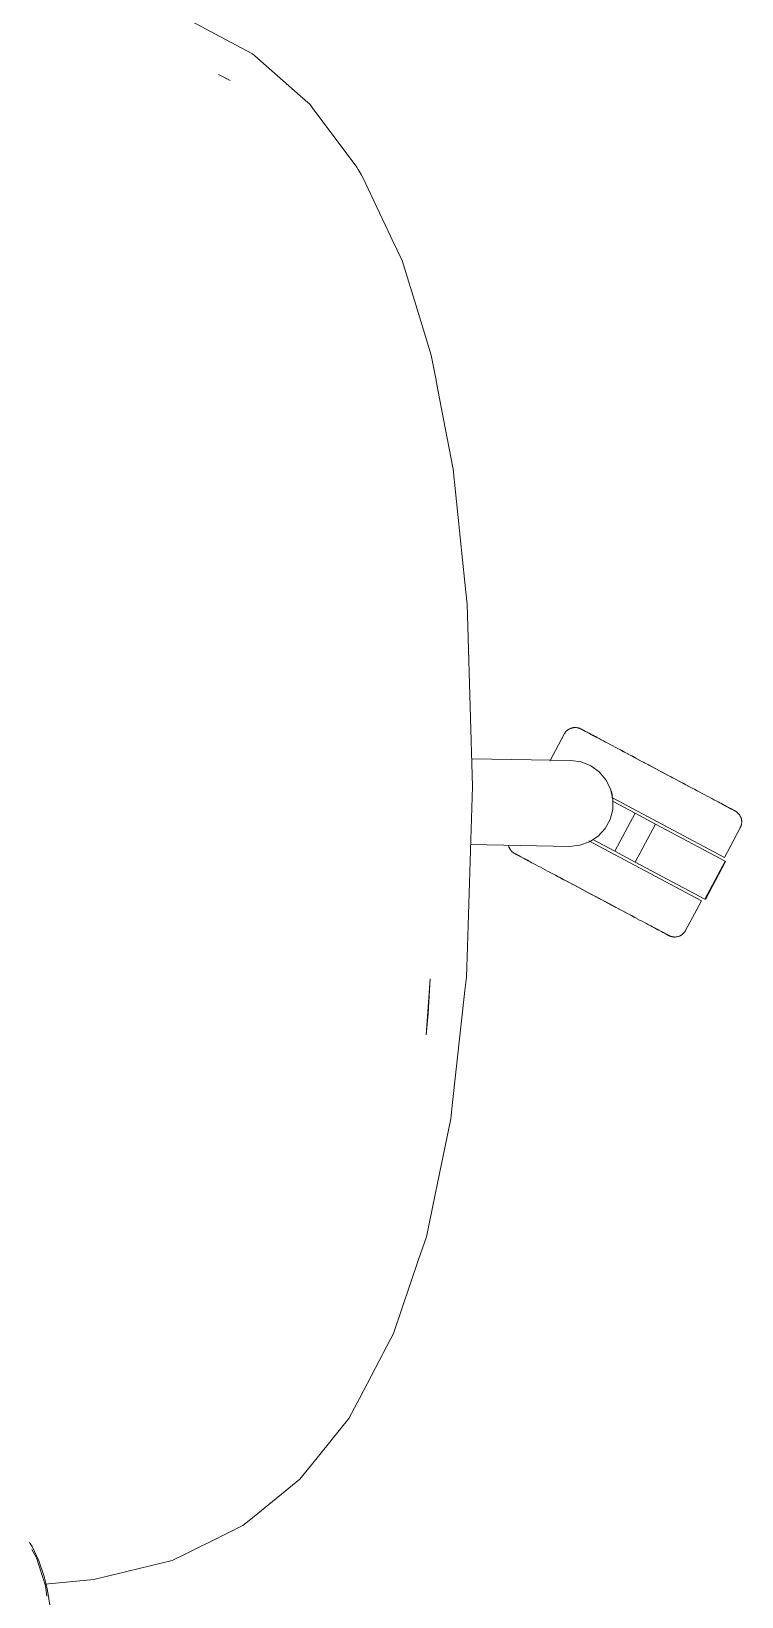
# Model space of a CAD drawing. Header units: millimetres. Extents: x 79795 to 317870, y -36033 to 97293.
# Drawn here: x 200686 to 200917, y 30466 to 30977 of the extents above; entities that cross this region are included whole.
import ezdxf

# ---------------------------------------------------------------- set-up
doc = ezdxf.new("R2010")
doc.units = ezdxf.units.MM
doc.header["$MEASUREMENT"] = 0
doc.layers.add('G-IMPT', color=8, linetype='CONTINUOUS', lineweight=9)
doc.layers.add('I-FURN', color=8, linetype='CONTINUOUS', lineweight=9)

msp = doc.modelspace()

# ---------------------------------------------------------------- linework, layer by layer
at = {"layer": 'G-IMPT'}
for p, q in [((200736.31, 30980.95), (200747.54, 30974.93)), ((200747.54, 30974.93), (200757.98, 30969.35)), ((200758.65, 30968.76), (200757.98, 30969.35)), ((200773.43, 30955.75), (200758.65, 30968.76)), ((200748.38, 30961.92), (200746.79, 30962.7)), ((200750.68, 30960.74), (200746.79, 30962.7)), ((200750.68, 30960.74), (200748.38, 30961.92)), ((200773.43, 30955.75), (200776.69, 30952.88)), ((200777.41, 30951.91), (200776.69, 30952.88)), ((200791.98, 30932.41), (200777.41, 30951.91)), ((200791.98, 30932.41), (200792.44, 30931.64)), ((200792.44, 30931.64), (200793.39, 30930.06)), ((200793.81, 30929.35), (200793.39, 30930.06)), ((200793.81, 30929.35), (200803.07, 30909.71)), ((200803.07, 30909.71), (200803.51, 30908.79)), ((200806.7, 30902.03), (200803.51, 30908.79)), ((200806.7, 30902.03), (200812.02, 30884.76)), ((200812.02, 30884.76), (200816.21, 30871.15)), ((200816.21, 30871.15), (200817.67, 30863.55)), ((200818.37, 30859.88), (200817.67, 30863.55)), ((200818.37, 30859.88), (200823.24, 30834.51)), ((200823.33, 30834.04), (200823.24, 30834.51)), ((200823.33, 30834.04), (200827.15, 30797.05)), ((200827.15, 30797.05), (200827.88, 30789.98)), ((200828.11, 30782.73), (200827.88, 30789.98)), ((200829.72, 30730.56), (200828.11, 30782.73)), ((200828.02, 30678.38), (200829.72, 30730.56)), ((200828.02, 30678.38), (200827.7, 30668.44)), ((200815.82, 30667.9), (200814.57, 30649.62)), ((200815.82, 30667.9), (200815.18, 30656.57)), ((200827.21, 30664.07), (200823.09, 30626.62)), ((200827.21, 30664.07), (200827.7, 30668.44)), ((200814.57, 30649.62), (200815.18, 30656.57)), ((200822.6, 30622.2), (200823.09, 30626.62)), ((200818.25, 30601.26), (200822.6, 30622.2)), ((200817.49, 30597.58), (200814.62, 30583.76)), ((200818.25, 30601.26), (200817.49, 30597.58)), ((200812.1, 30576.32), (200814.62, 30583.76)), ((200812.1, 30576.32), (200803.95, 30552.23)), ((200803.07, 30550.57), (200803.95, 30552.23)), ((200792.78, 30531.06), (200803.07, 30550.57)), ((200792.78, 30531.06), (200792.05, 30529.69)), ((200789.34, 30524.56), (200792.05, 30529.69)), ((200789.34, 30524.56), (200777.14, 30509.42)), ((200773.37, 30504.76), (200777.14, 30509.42)), ((200758.43, 30492.59), (200773.37, 30504.76)), ((200758.43, 30492.59), (200754.77, 30489.62)), ((200736.14, 30480.45), (200747.61, 30486.09)), ((200754.77, 30489.62), (200747.61, 30486.09)), ((200686.06, 30482.76), (200685.25, 30484.13)), ((200687.4, 30479.34), (200685.93, 30481.79)), ((200688.26, 30478.12), (200686.06, 30482.76)), ((200736.14, 30480.45), (200731.78, 30478.3)), ((200690.43, 30469.95), (200687.48, 30479.09)), ((200690, 30473.04), (200688.26, 30478.12)), ((200731.78, 30478.3), (200713.84, 30473.89)), ((200690, 30473.04), (200690.98, 30469.11)), ((200690.3, 30470.57), (200706.17, 30472.01)), ((200690.89, 30466.66), (200690.43, 30469.95)), ((200706.17, 30472.01), (200711.46, 30473.31)), ((200713.84, 30473.89), (200711.46, 30473.31)), ((200690.98, 30469.11), (200692.1, 30462.35))]:
    msp.add_line(p, q, dxfattribs=at)
at = {"layer": 'I-FURN'}
for p, q in [((200859.6, 30747.65), (200854.9, 30738.81)), ((200859.6, 30747.65), (200859.68, 30747.79)), ((200859.68, 30747.79), (200859.76, 30747.93)), ((200859.76, 30747.93), (200859.85, 30748.06)), ((200859.85, 30748.06), (200859.94, 30748.19)), ((200859.94, 30748.19), (200860.04, 30748.32)), ((200860.04, 30748.32), (200860.15, 30748.44)), ((200860.15, 30748.44), (200860.26, 30748.56)), ((200860.26, 30748.56), (200860.37, 30748.67)), ((200860.37, 30748.67), (200860.49, 30748.78)), ((200860.49, 30748.78), (200860.61, 30748.88)), ((200860.61, 30748.88), (200860.74, 30748.98)), ((200860.74, 30748.98), (200860.87, 30749.08)), ((200860.87, 30749.08), (200861.01, 30749.16)), ((200861.01, 30749.16), (200861.15, 30749.25)), ((200861.15, 30749.25), (200861.29, 30749.33)), ((200861.29, 30749.33), (200861.43, 30749.4)), ((200861.43, 30749.4), (200861.58, 30749.46)), ((200861.58, 30749.46), (200861.73, 30749.52)), ((200861.73, 30749.52), (200861.88, 30749.58)), ((200861.88, 30749.58), (200862.03, 30749.63)), ((200862.03, 30749.63), (200862.19, 30749.67)), ((200862.19, 30749.67), (200862.35, 30749.7)), ((200862.35, 30749.7), (200862.5, 30749.73)), ((200862.5, 30749.73), (200862.66, 30749.76)), ((200862.66, 30749.76), (200862.82, 30749.77)), ((200862.82, 30749.77), (200862.99, 30749.78)), ((200862.99, 30749.78), (200863.15, 30749.79)), ((200863.15, 30749.79), (200863.31, 30749.78)), ((200863.31, 30749.78), (200863.47, 30749.77)), ((200863.47, 30749.77), (200863.63, 30749.76)), ((200863.63, 30749.76), (200863.79, 30749.73)), ((200863.79, 30749.73), (200863.95, 30749.71)), ((200863.95, 30749.71), (200864.1, 30749.67)), ((200864.1, 30749.67), (200864.26, 30749.63)), ((200864.26, 30749.63), (200864.41, 30749.58)), ((200864.41, 30749.58), (200864.57, 30749.53)), ((200864.57, 30749.53), (200864.72, 30749.47)), ((200864.72, 30749.47), (200864.86, 30749.4)), ((200864.86, 30749.4), (200865.01, 30749.33)), ((200865.01, 30749.33), (200865.05, 30749.31)), ((200865.05, 30749.31), (200865.07, 30749.3)), ((200865.09, 30749.29), (200865.05, 30749.31)), ((200865.05, 30749.31), (200865.05, 30749.31)), ((200865.07, 30749.3), (200865.13, 30749.27)), ((200865.18, 30749.24), (200865.09, 30749.29)), ((200865.13, 30749.27), (200865.23, 30749.22)), ((200865.3, 30749.18), (200865.18, 30749.24)), ((200865.23, 30749.22), (200865.37, 30749.14)), ((200865.46, 30749.09), (200865.3, 30749.18)), ((200865.37, 30749.14), (200865.55, 30749.05)), ((200865.66, 30748.99), (200865.46, 30749.09)), ((200865.55, 30749.05), (200865.77, 30748.93)), ((200865.9, 30748.86), (200865.66, 30748.99)), ((200865.77, 30748.93), (200866.03, 30748.79)), ((200866.18, 30748.71), (200865.9, 30748.86)), ((200866.03, 30748.79), (200866.32, 30748.63)), ((200866.5, 30748.54), (200866.18, 30748.71)), ((200866.32, 30748.63), (200866.66, 30748.46)), ((200866.86, 30748.35), (200866.5, 30748.54)), ((200866.66, 30748.46), (200867.03, 30748.26)), ((200867.25, 30748.14), (200866.86, 30748.35)), ((200867.03, 30748.26), (200867.44, 30748.04)), ((200867.68, 30747.91), (200867.25, 30748.14)), ((200867.44, 30748.04), (200867.89, 30747.8)), ((200868.14, 30747.67), (200867.68, 30747.91)), ((200867.89, 30747.8), (200868.37, 30747.55)), ((200868.64, 30747.4), (200868.14, 30747.67)), ((200868.37, 30747.55), (200868.89, 30747.27)), ((200869.18, 30747.12), (200868.64, 30747.4)), ((200868.89, 30747.27), (200869.44, 30746.98)), ((200869.75, 30746.81), (200869.18, 30747.12)), ((200869.44, 30746.98), (200870.02, 30746.67)), ((200870.35, 30746.49), (200869.75, 30746.81)), ((200870.98, 30746.16), (200870.35, 30746.49)), ((200871.65, 30745.8), (200870.98, 30746.16)), ((200872.34, 30745.43), (200871.65, 30745.8)), ((200873.06, 30745.05), (200872.34, 30745.43)), ((200873.81, 30744.65), (200873.06, 30745.05)), ((200874.59, 30744.24), (200873.81, 30744.65)), ((200875.39, 30743.81), (200874.59, 30744.24)), ((200876.22, 30743.37), (200875.39, 30743.81)), ((200875.77, 30743.61), (200876.6, 30743.17)), ((200877.06, 30742.92), (200876.22, 30743.37)), ((200876.6, 30743.17), (200877.46, 30742.71)), ((200877.93, 30742.46), (200877.06, 30742.92)), ((200877.46, 30742.71), (200878.34, 30742.25)), ((200878.82, 30741.99), (200877.93, 30742.46)), ((200878.34, 30742.25), (200879.23, 30741.77)), ((200879.72, 30741.51), (200878.82, 30741.99)), ((200879.23, 30741.77), (200880.15, 30741.29)), ((200880.65, 30741.02), (200879.72, 30741.51)), ((200880.15, 30741.29), (200881.08, 30740.79)), ((200881.58, 30740.52), (200880.65, 30741.02)), ((200881.08, 30740.79), (200882.02, 30740.29)), ((200882.54, 30740.01), (200881.58, 30740.52)), ((200882.02, 30740.29), (200882.98, 30739.78)), ((200883.5, 30739.5), (200882.54, 30740.01)), ((200829.44, 30739.59), (200861.78, 30739.02)), ((200861.78, 30739.02), (200865.13, 30738.56)), ((200865.13, 30738.56), (200868.26, 30737.31)), ((200868.26, 30737.31), (200871, 30735.34)), ((200871, 30735.34), (200873.19, 30732.78)), ((200882.98, 30739.78), (200883.95, 30739.26)), ((200884.47, 30738.98), (200883.5, 30739.5)), ((200883.95, 30739.26), (200884.92, 30738.74)), ((200885.46, 30738.46), (200884.47, 30738.98)), ((200884.92, 30738.74), (200885.91, 30738.22)), ((200886.45, 30737.93), (200885.46, 30738.46)), ((200885.91, 30738.22), (200886.91, 30737.69)), ((200887.44, 30737.4), (200886.45, 30737.93)), ((200886.91, 30737.69), (200887.91, 30737.16)), ((200888.45, 30736.87), (200887.44, 30737.4)), ((200887.91, 30737.16), (200888.91, 30736.63)), ((200889.45, 30736.34), (200888.45, 30736.87)), ((200888.91, 30736.63), (200889.91, 30736.09)), ((200890.46, 30735.8), (200889.45, 30736.34)), ((200889.91, 30736.09), (200890.92, 30735.56)), ((200891.46, 30735.27), (200890.46, 30735.8)), ((200890.92, 30735.56), (200891.92, 30735.02)), ((200892.46, 30734.74), (200891.46, 30735.27)), ((200891.92, 30735.02), (200892.92, 30734.49)), ((200873.19, 30732.78), (200874.71, 30729.77)), ((200874.71, 30729.77), (200875.46, 30726.48)), ((200893.46, 30734.2), (200892.46, 30734.74)), ((200892.92, 30734.49), (200893.92, 30733.96)), ((200894.46, 30733.68), (200893.46, 30734.2)), ((200893.92, 30733.96), (200894.91, 30733.43)), ((200895.44, 30733.15), (200894.46, 30733.68)), ((200894.91, 30733.43), (200895.9, 30732.91)), ((200896.42, 30732.63), (200895.44, 30733.15)), ((200895.9, 30732.91), (200896.87, 30732.39)), ((200897.39, 30732.12), (200896.42, 30732.63)), ((200896.87, 30732.39), (200897.83, 30731.88)), ((200898.35, 30731.61), (200897.39, 30732.12)), ((200897.83, 30731.88), (200898.79, 30731.37)), ((200899.29, 30731.1), (200898.35, 30731.61)), ((200898.79, 30731.37), (200899.72, 30730.88)), ((200900.22, 30730.61), (200899.29, 30731.1)), ((200899.72, 30730.88), (200900.65, 30730.39)), ((200901.14, 30730.12), (200900.22, 30730.61)), ((200900.65, 30730.39), (200901.55, 30729.9)), ((200902.03, 30729.65), (200901.14, 30730.12)), ((200875.12, 30726.97), (200911.84, 30707.45)), ((200875.46, 30726.48), (200875.4, 30723.1)), ((200875.53, 30725.62), (200882.67, 30721.82)), ((200902.91, 30729.18), (200902.03, 30729.65)), ((200903.77, 30728.73), (200902.91, 30729.18)), ((200904.6, 30728.28), (200903.77, 30728.73)), ((200905.41, 30727.85), (200904.6, 30728.28)), ((200906.2, 30727.43), (200905.41, 30727.85)), ((200906.96, 30727.03), (200906.2, 30727.43)), ((200907.7, 30726.64), (200906.96, 30727.03)), ((200908.4, 30726.26), (200907.7, 30726.64)), ((200909.08, 30725.9), (200908.4, 30726.26)), ((200909.73, 30725.55), (200909.08, 30725.9)), ((200910.35, 30725.23), (200909.73, 30725.55)), ((200910.93, 30724.92), (200910.35, 30725.23)), ((200910.62, 30725.08), (200911.19, 30724.78)), ((200911.48, 30724.62), (200910.93, 30724.92)), ((200911.19, 30724.78), (200911.72, 30724.49)), ((200912, 30724.35), (200911.48, 30724.62)), ((200874.54, 30719.84), (200872.92, 30716.88)), ((200875.4, 30723.1), (200874.54, 30719.84)), ((200882.67, 30721.82), (200876.1, 30709.46)), ((200882.67, 30721.82), (200889.31, 30718.29)), ((200911.72, 30724.49), (200912.23, 30724.23)), ((200912.48, 30724.09), (200912, 30724.35)), ((200912.23, 30724.23), (200912.69, 30723.98)), ((200912.93, 30723.85), (200912.48, 30724.09)), ((200912.69, 30723.98), (200913.12, 30723.75)), ((200913.34, 30723.64), (200912.93, 30723.85)), ((200913.12, 30723.75), (200913.51, 30723.54)), ((200913.71, 30723.44), (200913.34, 30723.64)), ((200913.51, 30723.54), (200913.87, 30723.35)), ((200914.05, 30723.26), (200913.71, 30723.44)), ((200913.87, 30723.35), (200914.19, 30723.19)), ((200914.34, 30723.1), (200914.05, 30723.26)), ((200914.19, 30723.19), (200914.47, 30723.04)), ((200914.6, 30722.96), (200914.34, 30723.1)), ((200914.47, 30723.04), (200914.71, 30722.91)), ((200914.82, 30722.85), (200914.6, 30722.96)), ((200914.71, 30722.91), (200914.91, 30722.8)), ((200915, 30722.75), (200914.82, 30722.85)), ((200914.91, 30722.8), (200915.07, 30722.72)), ((200915.14, 30722.68), (200915, 30722.75)), ((200915.07, 30722.72), (200915.19, 30722.65)), ((200915.24, 30722.62), (200915.14, 30722.68)), ((200915.19, 30722.65), (200915.27, 30722.61)), ((200915.3, 30722.59), (200915.24, 30722.62)), ((200915.27, 30722.61), (200915.32, 30722.58)), ((200915.32, 30722.58), (200915.3, 30722.59)), ((200915.32, 30722.58), (200915.46, 30722.5)), ((200915.32, 30722.58), (200915.32, 30722.58)), ((200915.46, 30722.5), (200915.6, 30722.42)), ((200915.6, 30722.42), (200915.73, 30722.33)), ((200915.73, 30722.33), (200915.86, 30722.23)), ((200915.86, 30722.23), (200915.99, 30722.14)), ((200915.99, 30722.14), (200916.11, 30722.03)), ((200916.11, 30722.03), (200916.23, 30721.92)), ((200916.23, 30721.92), (200916.35, 30721.81)), ((200916.35, 30721.81), (200916.45, 30721.69)), ((200916.45, 30721.69), (200916.56, 30721.56)), ((200916.56, 30721.56), (200916.66, 30721.44)), ((200916.66, 30721.44), (200916.75, 30721.31)), ((200916.75, 30721.31), (200916.84, 30721.17)), ((200916.84, 30721.17), (200916.92, 30721.03)), ((200916.92, 30721.03), (200917, 30720.89)), ((200917, 30720.89), (200917.07, 30720.75)), ((200917.07, 30720.75), (200917.14, 30720.6)), ((200917.14, 30720.6), (200917.2, 30720.45)), ((200917.2, 30720.45), (200917.25, 30720.3)), ((200917.25, 30720.3), (200917.3, 30720.15)), ((200917.3, 30720.15), (200917.34, 30719.99)), ((200917.34, 30719.99), (200917.38, 30719.83)), ((200917.38, 30719.83), (200917.41, 30719.67)), ((200917.41, 30719.67), (200917.43, 30719.51)), ((200917.43, 30719.51), (200917.45, 30719.35)), ((200870.64, 30714.4), (200867.83, 30712.53)), ((200872.92, 30716.88), (200870.64, 30714.4)), ((200889.31, 30718.29), (200882.74, 30705.93)), ((200889.31, 30718.29), (200912.02, 30706.21)), ((200911.84, 30707.45), (200916.99, 30717.13)), ((200917.01, 30717.17), (200916.99, 30717.13)), ((200917.08, 30717.31), (200917.01, 30717.17)), ((200917.15, 30717.46), (200917.08, 30717.31)), ((200917.2, 30717.61), (200917.15, 30717.46)), ((200917.26, 30717.76), (200917.2, 30717.61)), ((200917.31, 30717.92), (200917.26, 30717.76)), ((200917.35, 30718.07), (200917.31, 30717.92)), ((200917.38, 30718.23), (200917.35, 30718.07)), ((200917.41, 30718.39), (200917.38, 30718.23)), ((200917.43, 30718.55), (200917.41, 30718.39)), ((200917.45, 30718.71), (200917.43, 30718.55)), ((200917.45, 30719.35), (200917.46, 30719.19)), ((200917.46, 30718.87), (200917.45, 30718.71)), ((200917.46, 30719.19), (200917.46, 30719.03)), ((200917.46, 30719.03), (200917.46, 30718.87)), ((200861.3, 30711.04), (200829.11, 30711.6)), ((200841.43, 30711.29), (200841.4, 30711.45)), ((200841.47, 30711.13), (200841.43, 30711.29)), ((200841.52, 30710.98), (200841.47, 30711.13)), ((200841.57, 30710.83), (200841.52, 30710.98)), ((200841.63, 30710.68), (200841.57, 30710.83)), ((200841.7, 30710.53), (200841.63, 30710.68)), ((200841.77, 30710.39), (200841.7, 30710.53)), ((200841.85, 30710.25), (200841.77, 30710.39)), ((200841.93, 30710.11), (200841.85, 30710.25)), ((200842.02, 30709.97), (200841.93, 30710.11)), ((200842.12, 30709.84), (200842.02, 30709.97)), ((200842.22, 30709.72), (200842.12, 30709.84)), ((200842.32, 30709.59), (200842.22, 30709.72)), ((200842.43, 30709.47), (200842.32, 30709.59)), ((200842.54, 30709.36), (200842.43, 30709.47)), ((200842.66, 30709.25), (200842.54, 30709.36)), ((200864.65, 30711.39), (200861.3, 30711.04)), ((200867.83, 30712.53), (200864.65, 30711.39)), ((200867.58, 30712.86), (200904.33, 30693.32)), ((200876.1, 30709.46), (200868.96, 30713.26)), ((200882.74, 30705.93), (200876.1, 30709.46)), ((200842.78, 30709.14), (200842.66, 30709.25)), ((200842.91, 30709.04), (200842.78, 30709.14)), ((200843.04, 30708.95), (200842.91, 30709.04)), ((200843.17, 30708.86), (200843.04, 30708.95)), ((200843.31, 30708.78), (200843.17, 30708.86)), ((200843.45, 30708.7), (200843.31, 30708.78)), ((200843.46, 30708.69), (200843.45, 30708.7)), ((200843.45, 30708.7), (200843.47, 30708.69)), ((200843.5, 30708.67), (200843.46, 30708.69)), ((200843.47, 30708.69), (200843.53, 30708.65)), ((200843.58, 30708.63), (200843.5, 30708.67)), ((200843.53, 30708.65), (200843.63, 30708.6)), ((200843.7, 30708.56), (200843.58, 30708.63)), ((200843.63, 30708.6), (200843.77, 30708.53)), ((200843.86, 30708.48), (200843.7, 30708.56)), ((200843.77, 30708.53), (200843.95, 30708.43)), ((200844.07, 30708.37), (200843.86, 30708.48)), ((200843.95, 30708.43), (200844.17, 30708.31)), ((200844.31, 30708.24), (200844.07, 30708.37)), ((200844.17, 30708.31), (200844.43, 30708.18)), ((200844.59, 30708.09), (200844.31, 30708.24)), ((200844.43, 30708.18), (200844.73, 30708.02)), ((200844.9, 30707.93), (200844.59, 30708.09)), ((200844.73, 30708.02), (200845.06, 30707.84)), ((200845.26, 30707.74), (200844.9, 30707.93)), ((200845.06, 30707.84), (200845.44, 30707.64)), ((200845.65, 30707.53), (200845.26, 30707.74)), ((200845.44, 30707.64), (200845.85, 30707.42)), ((200846.08, 30707.3), (200845.65, 30707.53)), ((200845.85, 30707.42), (200846.29, 30707.19)), ((200846.55, 30707.05), (200846.08, 30707.3)), ((200846.29, 30707.19), (200846.77, 30706.93)), ((200847.05, 30706.78), (200846.55, 30707.05)), ((200846.77, 30706.93), (200847.29, 30706.66)), ((200847.58, 30706.5), (200847.05, 30706.78)), ((200847.29, 30706.66), (200847.84, 30706.36)), ((200848.15, 30706.2), (200847.58, 30706.5)), ((200847.84, 30706.36), (200848.43, 30706.05)), ((200848.43, 30706.05), (200849.04, 30705.72)), ((200849.04, 30705.72), (200849.69, 30705.38)), ((200849.69, 30705.38), (200850.37, 30705.02)), ((200850.37, 30705.02), (200851.08, 30704.64)), ((200851.08, 30704.64), (200851.81, 30704.25)), ((200851.81, 30704.25), (200852.57, 30703.85)), ((200905.45, 30693.85), (200882.74, 30705.93)), ((200912.02, 30706.21), (200905.45, 30693.85)), ((200905.62, 30693.76), (200912.19, 30706.12)), ((200852.57, 30703.85), (200853.36, 30703.43)), ((200853.36, 30703.43), (200854.17, 30703)), ((200854.17, 30703), (200855.01, 30702.55)), ((200855.01, 30702.55), (200855.86, 30702.1)), ((200855.86, 30702.1), (200856.74, 30701.63)), ((200856.74, 30701.63), (200857.64, 30701.16)), ((200858.13, 30700.89), (200857.22, 30701.38)), ((200857.64, 30701.16), (200858.55, 30700.67)), ((200859.05, 30700.4), (200858.13, 30700.89)), ((200858.55, 30700.67), (200859.48, 30700.18)), ((200859.99, 30699.91), (200859.05, 30700.4)), ((200859.48, 30700.18), (200860.42, 30699.67)), ((200860.94, 30699.4), (200859.99, 30699.91)), ((200860.42, 30699.67), (200861.38, 30699.16)), ((200861.9, 30698.89), (200860.94, 30699.4)), ((200861.38, 30699.16), (200862.35, 30698.65)), ((200862.88, 30698.37), (200861.9, 30698.89)), ((200862.35, 30698.65), (200863.33, 30698.13)), ((200863.86, 30697.85), (200862.88, 30698.37)), ((200863.33, 30698.13), (200864.32, 30697.6)), ((200864.85, 30697.32), (200863.86, 30697.85)), ((200864.32, 30697.6), (200865.31, 30697.08)), ((200865.85, 30696.79), (200864.85, 30697.32)), ((200865.31, 30697.08), (200866.31, 30696.54)), ((200866.85, 30696.26), (200865.85, 30696.79)), ((200866.31, 30696.54), (200867.31, 30696.01)), ((200867.85, 30695.72), (200866.85, 30696.26)), ((200867.31, 30696.01), (200868.32, 30695.48)), ((200868.86, 30695.19), (200867.85, 30695.72)), ((200868.32, 30695.48), (200869.32, 30694.94)), ((200869.87, 30694.65), (200868.86, 30695.19)), ((200869.32, 30694.94), (200870.33, 30694.41)), ((200870.87, 30694.12), (200869.87, 30694.65)), ((200870.33, 30694.41), (200871.33, 30693.88)), ((200871.87, 30693.59), (200870.87, 30694.12)), ((200871.33, 30693.88), (200872.33, 30693.35)), ((200872.86, 30693.06), (200871.87, 30693.59)), ((200872.33, 30693.35), (200873.32, 30692.82)), ((200873.85, 30692.54), (200872.86, 30693.06)), ((200873.32, 30692.82), (200874.3, 30692.3)), ((200874.83, 30692.01), (200873.85, 30692.54)), ((200874.3, 30692.3), (200875.27, 30691.78)), ((200875.8, 30691.5), (200874.83, 30692.01)), ((200875.27, 30691.78), (200876.24, 30691.26)), ((200876.75, 30690.99), (200875.8, 30691.5)), ((200876.24, 30691.26), (200877.19, 30690.76)), ((200877.7, 30690.49), (200876.75, 30690.99)), ((200877.19, 30690.76), (200878.13, 30690.26)), ((200878.63, 30689.99), (200877.7, 30690.49)), ((200878.13, 30690.26), (200879.05, 30689.77)), ((200879.54, 30689.51), (200878.63, 30689.99)), ((200879.05, 30689.77), (200879.96, 30689.29)), ((200880.44, 30689.03), (200879.54, 30689.51)), ((200879.96, 30689.29), (200880.84, 30688.82)), ((200881.31, 30688.57), (200880.44, 30689.03)), ((200899.18, 30683.63), (200904.33, 30693.32)), ((200880.84, 30688.82), (200881.71, 30688.35)), ((200882.17, 30688.11), (200881.31, 30688.57)), ((200881.71, 30688.35), (200882.56, 30687.9)), ((200883.01, 30687.67), (200882.17, 30688.11)), ((200882.56, 30687.9), (200883.38, 30687.47)), ((200883.38, 30687.47), (200884.18, 30687.04)), ((200884.18, 30687.04), (200884.96, 30686.63)), ((200884.96, 30686.63), (200885.71, 30686.23)), ((200885.71, 30686.23), (200886.43, 30685.85)), ((200886.43, 30685.85), (200887.12, 30685.48)), ((200887.12, 30685.48), (200887.79, 30685.12)), ((200887.79, 30685.12), (200888.42, 30684.79)), ((200888.42, 30684.79), (200889.02, 30684.47)), ((200889.34, 30684.3), (200888.75, 30684.61)), ((200889.02, 30684.47), (200889.59, 30684.16)), ((200889.89, 30684.01), (200889.34, 30684.3)), ((200889.59, 30684.16), (200890.13, 30683.88)), ((200890.4, 30683.73), (200889.89, 30684.01)), ((200890.13, 30683.88), (200890.63, 30683.61)), ((200890.89, 30683.48), (200890.4, 30683.73)), ((200890.63, 30683.61), (200891.1, 30683.37)), ((200891.33, 30683.24), (200890.89, 30683.48)), ((200891.1, 30683.37), (200891.52, 30683.14)), ((200891.74, 30683.02), (200891.33, 30683.24)), ((200891.52, 30683.14), (200891.92, 30682.93)), ((200892.11, 30682.82), (200891.74, 30683.02)), ((200891.92, 30682.93), (200892.27, 30682.74)), ((200892.45, 30682.64), (200892.11, 30682.82)), ((200892.27, 30682.74), (200892.59, 30682.57)), ((200892.75, 30682.49), (200892.45, 30682.64)), ((200892.59, 30682.57), (200892.87, 30682.42)), ((200893.01, 30682.35), (200892.75, 30682.49)), ((200892.87, 30682.42), (200893.11, 30682.29)), ((200893.22, 30682.23), (200893.01, 30682.35)), ((200893.11, 30682.29), (200893.31, 30682.19)), ((200893.4, 30682.14), (200893.22, 30682.23)), ((200893.31, 30682.19), (200893.47, 30682.1)), ((200893.55, 30682.06), (200893.4, 30682.14)), ((200893.47, 30682.1), (200893.6, 30682.04)), ((200893.65, 30682.01), (200893.55, 30682.06)), ((200893.6, 30682.04), (200893.68, 30681.99)), ((200893.71, 30681.98), (200893.65, 30682.01)), ((200893.68, 30681.99), (200893.72, 30681.97)), ((200893.73, 30681.97), (200893.71, 30681.98)), ((200893.72, 30681.97), (200893.73, 30681.97)), ((200893.76, 30681.95), (200893.73, 30681.97)), ((200893.91, 30681.87), (200893.76, 30681.95)), ((200894.06, 30681.81), (200893.91, 30681.87)), ((200894.21, 30681.75), (200894.06, 30681.81)), ((200894.36, 30681.7), (200894.21, 30681.75)), ((200894.51, 30681.65), (200894.36, 30681.7)), ((200894.67, 30681.61), (200894.51, 30681.65)), ((200894.83, 30681.57), (200894.67, 30681.61)), ((200894.98, 30681.54), (200894.83, 30681.57)), ((200895.14, 30681.52), (200894.98, 30681.54)), ((200895.3, 30681.51), (200895.14, 30681.52)), ((200895.47, 30681.5), (200895.3, 30681.51)), ((200895.63, 30681.49), (200895.47, 30681.5)), ((200895.79, 30681.5), (200895.63, 30681.49)), ((200895.95, 30681.51), (200895.79, 30681.5)), ((200896.11, 30681.52), (200895.95, 30681.51)), ((200896.27, 30681.55), (200896.11, 30681.52)), ((200896.43, 30681.58), (200896.27, 30681.55)), ((200896.58, 30681.61), (200896.43, 30681.58)), ((200896.74, 30681.65), (200896.58, 30681.61)), ((200896.89, 30681.7), (200896.74, 30681.65)), ((200897.05, 30681.76), (200896.89, 30681.7)), ((200897.2, 30681.82), (200897.05, 30681.76)), ((200897.34, 30681.88), (200897.2, 30681.82)), ((200897.49, 30681.95), (200897.34, 30681.88)), ((200897.63, 30682.03), (200897.49, 30681.95)), ((200897.77, 30682.11), (200897.63, 30682.03)), ((200897.9, 30682.2), (200897.77, 30682.11)), ((200898.03, 30682.3), (200897.9, 30682.2)), ((200898.16, 30682.4), (200898.03, 30682.3)), ((200898.28, 30682.5), (200898.16, 30682.4)), ((200898.4, 30682.61), (200898.28, 30682.5)), ((200898.52, 30682.72), (200898.4, 30682.61)), ((200898.62, 30682.84), (200898.52, 30682.72)), ((200898.73, 30682.96), (200898.62, 30682.84)), ((200898.83, 30683.09), (200898.73, 30682.96)), ((200898.92, 30683.22), (200898.83, 30683.09)), ((200899.01, 30683.35), (200898.92, 30683.22)), ((200899.1, 30683.49), (200899.01, 30683.35)), ((200899.18, 30683.63), (200899.1, 30683.49))]:
    msp.add_line(p, q, dxfattribs=at)
msp.add_arc((200861.73, 30725.03), 13.81, 12.3473, 17.336, dxfattribs=at)
msp.add_open_spline([(200875.05, 30728.67), (200875.17, 30728.25), (200875.24, 30727.82), (200875.3, 30727.38)], degree=3, dxfattribs=at)

doc.saveas('drawing.dxf')
